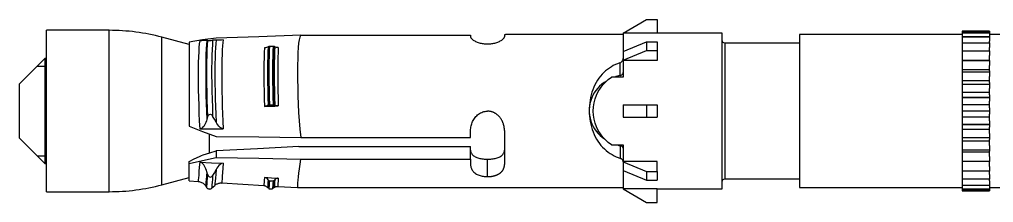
# Model space of a CAD drawing. Header units: millimetres. Extents: x 296 to 4896, y 152 to 3333.
# Drawn here: x 2853.9 to 2925.7, y 1821 to 1834.5 of the extents above; entities that cross this region are included whole.
import ezdxf

# ---------------------------------------------------------------- set-up
doc = ezdxf.new("R2010")
doc.units = ezdxf.units.MM
doc.linetypes.add('DASHED', pattern=[0.25, 0.15625, -0.09375])
doc.layers.add('1', color=1, linetype='DASHED')

# ---------------------------------------------------------------- blocks, each defined once
blk = doc.blocks.new('HSL-3-G M8-40')
at = {"layer": '1', "color": 3, "linetype": 'Continuous'}
for p, q in [((-69, 5.75), (-67.268, 6.75)), ((-67.268, 6.75), (-66.5, 6.75)), ((-66.5, 6.75), (-66.5, 5.732)), ((-106.881, 5.95), (-111.5, 5.95)), ((-111.5, 0), (-111.5, 5.95)), ((-69, 5.75), (-69, 5.732)), ((-61.7, 5.75), (-66.5, 5.75)), ((-61.7, 0), (-61.7, 5.75)), ((-44, 5.895), (-42, 5.895)), ((-42, 5.894), (-44, 5.894)), ((-44, 5.894), (-44, 5.772)), ((-44, 5.772), (-42, 5.772)), ((-42, 5.763), (-44, 5.763)), ((-44, 5.763), (-44, 5.482)), ((-42, 5.894), (-42, 5.772)), ((-42, 5.763), (-42, 5.482)), ((-101, 4.903), (-102.999, 5.439)), ((-101, 5.084), (-101, -1.127)), ((-80.25, 5.581), (-80.25, 5.476)), ((-77.75, 5.606), (-77.75, 5.476)), ((-69, 5.732), (-69, 4.372)), ((-66.5, 5.732), (-69, 5.732)), ((-69, 5.645), (-69, 4.41)), ((-69, 4.384), (-67.268, 5.091)), ((-67.268, 5.091), (-66.5, 5.091)), ((-67.268, 5.091), (-67.268, 4.455)), ((-66.5, 5.091), (-66.5, 4.455)), ((-44, 5.65), (-56, 5.65)), ((-56, 5.65), (-56, -5.65)), ((-44, 5.482), (-42, 5.482)), ((-44, 5.467), (-44, 5.15)), ((-42, 5.467), (-44, 5.467)), ((-44, 5.15), (-44, 5.034)), ((-44, 5.034), (-42, 5.034)), ((-2, 5.65), (-42, 5.65)), ((-42, 5.467), (-42, 5.15)), ((-42, 5.034), (-42, 5.15)), ((-95.167, 4.741), (-95.157, 4.75)), ((-69, 3.748), (-67.268, 4.455)), ((-69, 4.384), (-69, 3.748)), ((-67.268, 4.455), (-66.5, 4.455)), ((-66.5, 4.455), (-66.5, 3.735)), ((-56, 5), (-61.5, 5)), ((-44, 5.013), (-44, 4.684)), ((-42, 5.013), (-44, 5.013)), ((-44, 4.684), (-44, 4.442)), ((-44, 4.442), (-42, 4.442)), ((-44, 4.416), (-44, 4.082)), ((-42, 4.416), (-44, 4.416)), ((-42, 5.013), (-42, 4.684)), ((-42, 4.442), (-42, 4.684)), ((-42, 4.416), (-42, 4.082)), ((-111.62, 3.88), (-113.5, 2)), ((-111.5, 3.88), (-111.62, 3.88)), ((-111.62, 3.88), (-111.62, -3.88)), ((-69, 3.748), (-69, 3.735)), ((-69, 3.735), (-69, 2.5)), ((-66.5, 3.735), (-69, 3.735)), ((-44, 4.082), (-44, 3.729)), ((-42, 3.736), (-44, 3.736)), ((-44, 3.729), (-44, 3.722)), ((-44, 3.722), (-42, 3.722)), ((-42, 3.691), (-44, 3.691)), ((-44, 3.691), (-44, 3.364)), ((-42, 3.729), (-42, 4.082)), ((-42, 3.729), (-42, 3.722)), ((-42, 3.691), (-42, 3.364)), ((-112.19, 3.309), (-111.498, 3.309)), ((-44, 3.364), (-44, 2.958)), ((-42, 3.024), (-44, 3.024)), ((-44, 2.958), (-44, 2.895)), ((-44, 2.895), (-42, 2.895)), ((-42, 2.958), (-42, 3.364)), ((-42, 2.958), (-42, 2.895)), ((-69, 2.5), (-69.858, 2.5)), ((-42, 2.86), (-44, 2.86)), ((-44, 2.86), (-44, 2.548)), ((-44, 2.548), (-44, 2.102)), ((-42, 2.224), (-44, 2.224)), ((-42, 2.86), (-42, 2.548)), ((-42, 2.102), (-42, 2.548)), ((-113.5, 0), (-113.5, 2)), ((-44, 2.102), (-44, 1.984)), ((-44, 1.984), (-42, 1.984)), ((-42, 1.947), (-44, 1.947)), ((-44, 1.947), (-44, 1.659)), ((-44, 1.659), (-44, 1.186)), ((-42, 2.102), (-42, 1.984)), ((-42, 1.947), (-42, 1.659)), ((-42, 1.186), (-42, 1.659)), ((-42, 1.361), (-44, 1.361)), ((-44, 1.186), (-44, 1.017)), ((-44, 1.017), (-42, 1.017)), ((-42, 0.977), (-44, 0.977)), ((-44, 0.977), (-44, 0.723)), ((-44, 0.723), (-44, 0.235)), ((-42, 1.186), (-42, 1.017)), ((-42, 0.977), (-42, 0.723)), ((-42, 0.235), (-42, 0.723)), ((-113.5, -2), (-113.5, 0)), ((-111.5, -5.95), (-111.5, 0)), ((-95.167, 0.431), (-95.157, 0.44)), ((-69, 0.45), (-67.268, 0.45)), ((-69, 0.45), (-69, 0)), ((-69, 0), (-69, -0.45)), ((-67.268, 0.45), (-67.268, -0.45)), ((-67.268, 0.45), (-66.5, 0.45)), ((-66.5, 0.45), (-66.5, -0.45)), ((-61.7, -5.75), (-61.7, 0)), ((-42, 0.458), (-44, 0.458)), ((-44, 0.235), (-44, 0.02)), ((-44, 0.02), (-42, 0.02)), ((-42, 0.235), (-42, 0.02)), ((-69, -0.45), (-67.268, -0.45)), ((-67.268, -0.45), (-66.5, -0.45)), ((-42, -0.02), (-44, -0.02)), ((-44, -0.02), (-44, -0.235)), ((-44, -0.235), (-44, -0.723)), ((-42, -0.458), (-44, -0.458)), ((-42, -0.02), (-42, -0.235)), ((-42, -0.723), (-42, -0.235)), ((-44, -0.723), (-44, -0.977)), ((-44, -0.977), (-42, -0.977)), ((-42, -1.017), (-44, -1.017)), ((-44, -1.017), (-44, -1.186)), ((-44, -1.186), (-44, -1.659)), ((-42, -1.361), (-44, -1.361)), ((-42, -0.723), (-42, -0.977)), ((-42, -1.017), (-42, -1.186)), ((-42, -1.659), (-42, -1.186)), ((-113.5, -2), (-111.62, -3.88)), ((-99.5, -3.105), (-99.5, -1.691)), ((-80.25, -1.945), (-80.25, -1.447)), ((-77.75, -1.446), (-77.75, -3.942)), ((-44, -1.659), (-44, -1.947)), ((-44, -1.947), (-42, -1.947)), ((-44, -1.984), (-44, -2.102)), ((-42, -1.984), (-44, -1.984)), ((-44, -2.102), (-44, -2.548)), ((-42, -1.659), (-42, -1.947)), ((-42, -1.984), (-42, -2.102)), ((-42, -2.548), (-42, -2.102)), ((-69.858, -2.5), (-69, -2.5)), ((-69, -2.5), (-69, -3.735)), ((-42, -2.224), (-44, -2.224)), ((-44, -2.548), (-44, -2.86)), ((-44, -2.86), (-42, -2.86)), ((-42, -2.548), (-42, -2.86)), ((-112.19, -3.309), (-111.498, -3.309)), ((-99, -2.948), (-99, -3.421)), ((-80.25, -3.552), (-80.25, -3.942)), ((-42, -2.895), (-44, -2.895)), ((-44, -2.895), (-44, -2.958)), ((-44, -2.958), (-44, -3.364)), ((-42, -3.024), (-44, -3.024)), ((-44, -3.364), (-44, -3.691)), ((-42, -2.895), (-42, -2.958)), ((-42, -3.364), (-42, -2.958)), ((-42, -3.364), (-42, -3.691)), ((-111.62, -3.88), (-111.5, -3.88)), ((-101, -3.873), (-101, -3.72)), ((-101, -5.161), (-101, -3.873)), ((-69, -3.748), (-69, -3.735)), ((-66.5, -3.735), (-69, -3.735)), ((-69, -3.748), (-69, -4.384)), ((-69, -3.748), (-67.268, -4.455)), ((-66.5, -4.455), (-66.5, -3.735)), ((-44, -3.691), (-42, -3.691)), ((-44, -3.722), (-44, -3.729)), ((-42, -3.722), (-44, -3.722)), ((-44, -3.729), (-44, -4.082)), ((-42, -3.736), (-44, -3.736)), ((-44, -4.082), (-44, -4.416)), ((-42, -3.722), (-42, -3.729)), ((-42, -4.082), (-42, -3.729)), ((-42, -4.082), (-42, -4.416)), ((-102.999, -5.439), (-101, -4.903)), ((-69, -4.372), (-69, -5.732)), ((-69, -4.384), (-67.268, -5.091)), ((-69, -4.412), (-69, -5.65)), ((-67.268, -4.455), (-67.268, -5.091)), ((-67.268, -4.455), (-66.5, -4.455)), ((-66.5, -4.455), (-66.5, -5.091)), ((-61.5, -5), (-56, -5)), ((-44, -4.416), (-42, -4.416)), ((-42, -4.442), (-44, -4.442)), ((-44, -4.442), (-44, -4.684)), ((-44, -4.684), (-44, -5.013)), ((-44, -5.013), (-42, -5.013)), ((-42, -4.684), (-42, -4.442)), ((-42, -4.684), (-42, -5.013)), ((-101, -5.161), (-100.328, -5.202)), ((-99.774, -5.535), (-99.713, -5.634)), ((-99.334, -5.69), (-99.099, -5.482)), ((-98.593, -5.308), (-95.489, -5.498)), ((-95.167, -5.082), (-95.157, -5.1)), ((-95.117, -5.728), (-94.849, -5.728)), ((-94.783, -5.703), (-94.72, -5.647)), ((-94.467, -5.56), (-92.997, -5.65)), ((-93, -5.65), (-69, -5.65)), ((-66.5, -5.732), (-69, -5.732)), ((-69, -5.75), (-69, -5.732)), ((-67.268, -5.091), (-66.5, -5.091)), ((-66.5, -6.75), (-66.5, -5.732)), ((-56, -5.65), (-44, -5.65)), ((-44, -5.034), (-44, -5.15)), ((-42, -5.034), (-44, -5.034)), ((-44, -5.15), (-44, -5.467)), ((-44, -5.467), (-42, -5.467)), ((-44, -5.482), (-44, -5.763)), ((-42, -5.482), (-44, -5.482)), ((-42, -5.15), (-42, -5.034)), ((-42, -5.15), (-42, -5.467)), ((-42, -5.482), (-42, -5.763)), ((-42, -5.65), (-2, -5.65)), ((-111.5, -5.95), (-106.881, -5.95)), ((-69, -5.75), (-67.268, -6.75)), ((-66.5, -5.75), (-61.7, -5.75)), ((-44, -5.763), (-42, -5.763)), ((-44, -5.772), (-44, -5.894)), ((-42, -5.772), (-44, -5.772)), ((-44, -5.894), (-42, -5.894)), ((-42, -5.895), (-44, -5.895)), ((-42, -5.772), (-42, -5.894)), ((-67.268, -6.75), (-66.5, -6.75))]:
    blk.add_line(p, q, dxfattribs=at)
at = {"layer": '1', "color": 1, "linetype": 'Continuous'}
for p, q in [((-106.881, 0), (-106.881, 5.95)), ((-102.999, 0), (-102.999, 5.439)), ((-61.5, 5), (-61.5, -5)), ((-106.881, -5.95), (-106.881, 0)), ((-102.999, -5.439), (-102.999, 0))]:
    blk.add_line(p, q, dxfattribs=at)
at = {"layer": '1', "color": 3, "linetype": 'Continuous'}
for points in [[(-44, 5.895, 0), (-44, 5.895, 0), (-44, 5.894, 0)], [(-44, 5.772, 0), (-44, 5.768, 0), (-44, 5.763, 0)], [(-42, 5.895, 0), (-42, 5.895, 0), (-42, 5.894, 0)], [(-42, 5.772, 0), (-42, 5.768, 0), (-42, 5.763, 0)], [(-99, 5.375, 0), (-100.004, 5.245, 0), (-101, 5.084, 0)], [(-99.69, 5.199, 0), (-99.722, 5.198, 0), (-99.76, 5.197, 0), (-99.805, 5.195, 0), (-99.858, 5.193, 0), (-99.92, 5.191, 0), (-99.997, 5.188, 0), (-100.094, 5.185, 0), (-100.214, 5.181, 0)], [(-99.637, 5.201, 0), (-99.664, 5.2, 0), (-99.69, 5.199, 0)], [(-99.637, 5.201, 0), (-99.62, 5.202, 0), (-99.598, 5.203, 0), (-99.569, 5.204, 0), (-99.53, 5.205, 0), (-99.482, 5.207, 0), (-99.426, 5.208, 0), (-99.372, 5.21, 0), (-99.327, 5.212, 0), (-99.29, 5.213, 0), (-99.26, 5.214, 0)], [(-99.007, 5.222, 0), (-99.13, 5.218, 0), (-99.26, 5.214, 0)], [(-98.477, 5.239, 0), (-98.606, 5.235, 0), (-98.714, 5.231, 0), (-98.803, 5.228, 0), (-98.88, 5.226, 0), (-98.947, 5.224, 0), (-99.007, 5.222, 0)], [(-92.753, 5.581, 0), (-95.861, 5.482, 0), (-99, 5.375, 0)], [(-92.753, 5.581, 0), (-92.83, 5.451, 0), (-92.883, 5.256, 0), (-92.923, 4.995, 0), (-92.953, 4.674, 0), (-92.974, 4.297, 0), (-92.989, 3.866, 0), (-92.997, 3.386, 0), (-93, 2.864, 0), (-92.997, 2.308, 0), (-92.989, 1.728, 0), (-92.974, 1.124, 0), (-92.953, 0.506, 0), (-92.924, -0.114, 0), (-92.884, -0.735, 0), (-92.83, -1.349, 0), (-92.753, -1.945, 0)], [(-92.753, 5.581, 0), (-86.501, 5.581, 0), (-80.25, 5.581, 0)], [(-80.25, 5.476, 0), (-80.248, 5.453, 0), (-80.24, 5.429, 0), (-80.228, 5.403, 0), (-80.211, 5.377, 0), (-80.189, 5.349, 0), (-80.162, 5.321, 0), (-80.128, 5.289, 0), (-80.089, 5.258, 0), (-80.045, 5.227, 0), (-79.996, 5.196, 0), (-79.943, 5.165, 0), (-79.884, 5.135, 0), (-79.821, 5.107, 0), (-79.755, 5.08, 0), (-79.686, 5.055, 0), (-79.614, 5.032, 0), (-79.539, 5.011, 0), (-79.46, 4.992, 0), (-79.386, 4.978, 0), (-79.31, 4.966, 0), (-79.234, 4.956, 0), (-79.157, 4.949, 0), (-79.079, 4.945, 0), (-79, 4.944, 0)], [(-79, 4.944, 0), (-78.921, 4.945, 0), (-78.843, 4.95, 0), (-78.766, 4.956, 0), (-78.69, 4.966, 0), (-78.615, 4.978, 0), (-78.54, 4.993, 0), (-78.462, 5.011, 0), (-78.386, 5.032, 0), (-78.314, 5.055, 0), (-78.245, 5.08, 0), (-78.179, 5.107, 0), (-78.116, 5.135, 0), (-78.058, 5.165, 0), (-78.004, 5.196, 0), (-77.955, 5.227, 0), (-77.911, 5.258, 0), (-77.872, 5.29, 0), (-77.838, 5.321, 0), (-77.811, 5.349, 0), (-77.789, 5.377, 0), (-77.772, 5.403, 0), (-77.76, 5.429, 0), (-77.752, 5.453, 0), (-77.75, 5.476, 0)], [(-77.35, 5.645, 0), (-77.388, 5.645, 0), (-77.425, 5.644, 0), (-77.461, 5.644, 0), (-77.496, 5.643, 0), (-77.53, 5.642, 0), (-77.561, 5.641, 0), (-77.591, 5.64, 0), (-77.618, 5.638, 0), (-77.643, 5.636, 0), (-77.665, 5.634, 0), (-77.685, 5.632, 0), (-77.702, 5.629, 0), (-77.717, 5.626, 0), (-77.729, 5.622, 0), (-77.738, 5.619, 0), (-77.745, 5.615, 0), (-77.748, 5.61, 0), (-77.75, 5.606, 0)], [(-69, 5.645, 0), (-73.175, 5.645, 0), (-77.35, 5.645, 0)], [(-44, 5.482, 0), (-44, 5.475, 0), (-44, 5.467, 0)], [(-44, 5.034, 0), (-44, 5.024, 0), (-44, 5.013, 0)], [(-42, 5.482, 0), (-42, 5.475, 0), (-42, 5.467, 0)], [(-42, 5.034, 0), (-42, 5.024, 0), (-42, 5.013, 0)], [(-95.167, 4.741, 0), (-95.216, 4.706, 0), (-95.281, 4.677, 0), (-95.358, 4.658, 0), (-95.442, 4.649, 0)], [(-95.16, 4.701, 0), (-95.178, 4.328, 0), (-95.191, 3.909, 0), (-95.199, 3.446, 0), (-95.203, 2.946, 0), (-95.201, 2.413, 0), (-95.194, 1.854, 0), (-95.182, 1.274, 0), (-95.165, 0.679, 0)], [(-95.157, 4.75, 0), (-95.152, 4.755, 0), (-95.145, 4.759, 0), (-95.138, 4.763, 0), (-95.13, 4.766, 0), (-95.122, 4.769, 0), (-95.113, 4.772, 0), (-95.103, 4.774, 0), (-95.093, 4.776, 0), (-95.083, 4.776, 0), (-95.072, 4.777, 0)], [(-95.072, 4.777, 0), (-95.005, 4.776, 0), (-94.938, 4.776, 0), (-94.871, 4.776, 0), (-94.804, 4.776, 0)], [(-94.804, 4.776, 0), (-94.791, 4.775, 0), (-94.779, 4.774, 0), (-94.768, 4.772, 0), (-94.757, 4.769, 0), (-94.747, 4.765, 0), (-94.737, 4.761, 0)], [(-94.674, 4.73, 0), (-94.706, 4.746, 0), (-94.737, 4.761, 0)], [(-94.42, 4.68, 0), (-94.49, 4.681, 0), (-94.557, 4.691, 0), (-94.619, 4.707, 0), (-94.674, 4.73, 0)], [(-44, 4.442, 0), (-44, 4.429, 0), (-44, 4.416, 0)], [(-42, 4.442, 0), (-42, 4.429, 0), (-42, 4.416, 0)], [(-69.256, 3.548, 0), (-69.217, 3.564, 0), (-69.18, 3.582, 0), (-69.147, 3.605, 0), (-69.116, 3.629, 0), (-69.089, 3.656, 0), (-69.066, 3.685, 0), (-69.046, 3.715, 0), (-69.029, 3.746, 0), (-69.016, 3.777, 0), (-69.007, 3.809, 0), (-69.002, 3.842, 0), (-69, 3.874, 0)], [(-44, 3.722, 0), (-44, 3.706, 0), (-44, 3.691, 0)], [(-42, 3.722, 0), (-42, 3.706, 0), (-42, 3.691, 0)], [(-69.256, 3.548, 0), (-69.417, 3.487, 0), (-69.573, 3.42, 0), (-69.725, 3.345, 0), (-69.872, 3.262, 0), (-70.015, 3.17, 0), (-70.155, 3.07, 0), (-70.295, 2.956, 0), (-70.429, 2.835, 0), (-70.555, 2.705, 0), (-70.675, 2.567, 0), (-70.788, 2.42, 0), (-70.894, 2.264, 0), (-70.992, 2.1, 0), (-71.082, 1.93, 0), (-71.164, 1.754, 0), (-71.236, 1.571, 0), (-71.301, 1.382, 0), (-71.357, 1.186, 0), (-71.402, 0.996, 0), (-71.438, 0.803, 0), (-71.466, 0.607, 0), (-71.486, 0.41, 0), (-71.497, 0.21, 0), (-71.5, 0.009, 0), (-71.494, -0.192, 0), (-71.48, -0.391, 0), (-71.457, -0.588, 0), (-71.426, -0.783, 0), (-71.387, -0.975, 0), (-71.339, -1.165, 0), (-71.28, -1.36, 0), (-71.212, -1.548, 0), (-71.136, -1.729, 0), (-71.052, -1.904, 0), (-70.959, -2.073, 0), (-70.858, -2.235, 0), (-70.75, -2.389, 0), (-70.634, -2.535, 0), (-70.512, -2.671, 0), (-70.383, -2.799, 0), (-70.248, -2.919, 0), (-70.105, -3.03, 0), (-69.964, -3.128, 0), (-69.819, -3.218, 0), (-69.67, -3.299, 0), (-69.517, -3.373, 0), (-69.359, -3.438, 0), (-69.198, -3.496, 0)], [(-44, 2.895, 0), (-44, 2.877, 0), (-44, 2.86, 0)], [(-42, 2.895, 0), (-42, 2.877, 0), (-42, 2.86, 0)], [(-70.238, 2.207, 0), (-70.412, 2.094, 0), (-70.578, 1.968, 0), (-70.733, 1.831, 0), (-70.878, 1.681, 0), (-71.01, 1.52, 0), (-71.128, 1.347, 0), (-71.232, 1.163, 0), (-71.32, 0.969, 0), (-71.391, 0.766, 0), (-71.446, 0.557, 0), (-71.481, 0.342, 0), (-71.498, 0.123, 0), (-71.497, -0.096, 0), (-71.476, -0.314, 0), (-71.437, -0.528, 0), (-71.38, -0.738, 0), (-71.305, -0.939, 0), (-71.214, -1.133, 0), (-71.108, -1.316, 0), (-70.987, -1.488, 0), (-70.853, -1.648, 0), (-70.706, -1.797, 0), (-70.549, -1.933, 0), (-70.382, -2.057, 0)], [(-69.858, -2.5, 0), (-70.094, -2.327, 0), (-70.309, -2.134, 0), (-70.505, -1.92, 0), (-70.681, -1.686, 0), (-70.834, -1.436, 0), (-70.962, -1.171, 0), (-71.065, -0.891, 0), (-71.139, -0.6, 0), (-71.185, -0.305, 0), (-71.2, -0.004, 0), (-71.185, 0.299, 0), (-71.14, 0.596, 0), (-71.066, 0.886, 0), (-70.964, 1.167, 0), (-70.835, 1.434, 0), (-70.682, 1.685, 0), (-70.506, 1.919, 0), (-70.309, 2.133, 0), (-70.094, 2.327, 0), (-69.858, 2.5, 0)], [(-69.256, 2.606, 0), (-69.341, 2.583, 0), (-69.425, 2.559, 0), (-69.509, 2.533, 0), (-69.591, 2.506, 0)], [(-69.256, 2.606, 0), (-69.203, 2.622, 0), (-69.154, 2.644, 0), (-69.109, 2.671, 0), (-69.07, 2.702, 0), (-69.039, 2.736, 0), (-69.017, 2.773, 0), (-69.004, 2.809, 0), (-69, 2.845, 0)], [(-44, 1.984, 0), (-44, 1.966, 0), (-44, 1.947, 0)], [(-42, 1.984, 0), (-42, 1.966, 0), (-42, 1.947, 0)], [(-44, 1.017, 0), (-44, 0.997, 0), (-44, 0.977, 0)], [(-42, 1.017, 0), (-42, 0.997, 0), (-42, 0.977, 0)], [(-95.167, 0.431, 0), (-95.216, 0.396, 0), (-95.281, 0.367, 0), (-95.358, 0.348, 0), (-95.442, 0.339, 0)], [(-95.442, 0.339, 0), (-95.187, 0.347, 0), (-94.931, 0.354, 0), (-94.676, 0.362, 0), (-94.42, 0.37, 0)], [(-95.157, 0.44, 0), (-95.152, 0.445, 0), (-95.145, 0.449, 0), (-95.138, 0.453, 0), (-95.13, 0.456, 0), (-95.122, 0.459, 0), (-95.113, 0.462, 0), (-95.103, 0.464, 0), (-95.093, 0.466, 0), (-95.083, 0.466, 0), (-95.072, 0.467, 0)], [(-95.072, 0.467, 0), (-95.005, 0.466, 0), (-94.938, 0.466, 0), (-94.871, 0.466, 0), (-94.804, 0.466, 0)], [(-94.804, 0.466, 0), (-94.791, 0.465, 0), (-94.779, 0.464, 0), (-94.768, 0.462, 0), (-94.757, 0.459, 0), (-94.747, 0.455, 0), (-94.737, 0.451, 0)], [(-94.674, 0.42, 0), (-94.706, 0.436, 0), (-94.737, 0.451, 0)], [(-94.42, 0.37, 0), (-94.49, 0.371, 0), (-94.557, 0.381, 0), (-94.619, 0.397, 0), (-94.674, 0.42, 0)], [(-44, 0.02, 0), (-44, 0, 0), (-44, -0.02, 0)], [(-42, 0.02, 0), (-42, 0, 0), (-42, -0.02, 0)], [(-99.69, -0.628, 0), (-99.722, -0.734, 0), (-99.76, -0.838, 0), (-99.805, -0.941, 0), (-99.858, -1.041, 0), (-99.92, -1.136, 0), (-99.997, -1.223, 0), (-100.094, -1.293, 0), (-100.214, -1.323, 0)], [(-99.637, -0.441, 0), (-99.664, -0.534, 0), (-99.69, -0.628, 0)], [(-99.637, -0.441, 0), (-99.62, -0.394, 0), (-99.598, -0.349, 0), (-99.569, -0.307, 0), (-99.53, -0.27, 0), (-99.482, -0.246, 0), (-99.426, -0.242, 0), (-99.372, -0.259, 0), (-99.327, -0.289, 0), (-99.29, -0.328, 0), (-99.26, -0.371, 0)], [(-99.007, -0.812, 0), (-99.13, -0.59, 0), (-99.26, -0.371, 0)], [(-80.25, -1.447, 0), (-80.248, -1.361, 0), (-80.241, -1.275, 0), (-80.229, -1.19, 0), (-80.213, -1.105, 0), (-80.192, -1.021, 0), (-80.166, -0.937, 0), (-80.136, -0.855, 0), (-80.101, -0.775, 0), (-80.062, -0.696, 0), (-80.018, -0.62, 0), (-79.969, -0.546, 0), (-79.916, -0.476, 0), (-79.859, -0.409, 0), (-79.797, -0.345, 0), (-79.731, -0.286, 0), (-79.661, -0.232, 0), (-79.587, -0.183, 0), (-79.51, -0.139, 0), (-79.43, -0.101, 0), (-79.348, -0.07, 0), (-79.263, -0.045, 0), (-79.176, -0.027, 0), (-79.088, -0.017, 0), (-79, -0.013, 0)], [(-77.75, -1.446, 0), (-77.75, -1.41, 0), (-77.752, -1.373, 0), (-77.754, -1.336, 0), (-77.757, -1.3, 0), (-77.76, -1.264, 0), (-77.765, -1.227, 0), (-77.77, -1.191, 0), (-77.777, -1.155, 0), (-77.784, -1.119, 0), (-77.792, -1.084, 0), (-77.801, -1.048, 0), (-77.81, -1.013, 0), (-77.821, -0.977, 0), (-77.832, -0.942, 0), (-77.844, -0.906, 0), (-77.858, -0.868, 0), (-77.873, -0.832, 0), (-77.889, -0.795, 0), (-77.905, -0.76, 0), (-77.923, -0.725, 0), (-77.941, -0.69, 0), (-77.96, -0.657, 0), (-77.98, -0.623, 0), (-78, -0.591, 0), (-78.022, -0.559, 0), (-78.044, -0.527, 0), (-78.067, -0.497, 0), (-78.091, -0.466, 0), (-78.116, -0.437, 0), (-78.142, -0.408, 0), (-78.168, -0.38, 0), (-78.194, -0.353, 0), (-78.222, -0.328, 0), (-78.249, -0.303, 0), (-78.278, -0.279, 0), (-78.306, -0.256, 0), (-78.336, -0.234, 0), (-78.366, -0.213, 0), (-78.396, -0.193, 0), (-78.427, -0.174, 0), (-78.459, -0.155, 0), (-78.491, -0.138, 0), (-78.523, -0.122, 0), (-78.555, -0.107, 0), (-78.586, -0.094, 0), (-78.617, -0.082, 0), (-78.648, -0.071, 0), (-78.679, -0.061, 0), (-78.71, -0.052, 0), (-78.742, -0.044, 0), (-78.774, -0.036, 0), (-78.806, -0.03, 0), (-78.838, -0.025, 0), (-78.87, -0.02, 0), (-78.902, -0.017, 0), (-78.935, -0.014, 0), (-78.967, -0.013, 0), (-79, -0.013, 0)], [(-101, -1.127, 0), (-100.004, -1.504, 0), (-99, -1.873, 0)], [(-100.214, -1.323, 0), (-99.346, -1.315, 0), (-98.477, -1.307, 0)], [(-98.477, -1.307, 0), (-98.606, -1.276, 0), (-98.714, -1.205, 0), (-98.803, -1.116, 0), (-98.88, -1.019, 0), (-98.947, -0.917, 0), (-99.007, -0.812, 0)], [(-44, -0.977, 0), (-44, -0.997, 0), (-44, -1.017, 0)], [(-42, -0.977, 0), (-42, -0.997, 0), (-42, -1.017, 0)], [(-99, -1.873, 0), (-95.861, -1.91, 0), (-92.753, -1.945, 0)], [(-92.753, -1.945, 0), (-86.501, -1.945, 0), (-80.25, -1.945, 0)], [(-44, -1.947, 0), (-44, -1.966, 0), (-44, -1.984, 0)], [(-42, -1.947, 0), (-42, -1.966, 0), (-42, -1.984, 0)], [(-92.897, -2.609, 0), (-95.948, -2.781, 0), (-99, -2.948, 0)], [(-92.897, -2.609, 0), (-86.573, -2.609, 0), (-80.25, -2.609, 0)], [(-80.25, -3.552, 0), (-80.25, -3.08, 0), (-80.25, -2.609, 0)], [(-69.423, -2.506, 0), (-69.311, -2.538, 0), (-69.198, -2.568, 0)], [(-69, -2.752, 0), (-69.002, -2.729, 0), (-69.009, -2.706, 0), (-69.02, -2.683, 0), (-69.035, -2.662, 0), (-69.054, -2.641, 0), (-69.077, -2.622, 0), (-69.103, -2.605, 0), (-69.132, -2.59, 0), (-69.163, -2.578, 0), (-69.197, -2.568, 0)], [(-44, -2.86, 0), (-44, -2.877, 0), (-44, -2.895, 0)], [(-42, -2.86, 0), (-42, -2.877, 0), (-42, -2.895, 0)], [(-101, -3.72, 0), (-100.617, -3.537, 0), (-100.234, -3.352, 0)], [(-101, -3.873, 0), (-100.004, -3.658, 0), (-99, -3.421, 0)], [(-100.234, -3.352, 0), (-100.093, -3.291, 0), (-99.949, -3.242, 0)], [(-99.949, -3.242, 0), (-99.472, -3.097, 0), (-99, -2.948, 0)], [(-99, -3.421, 0), (-95.861, -3.489, 0), (-92.753, -3.552, 0)], [(-93, -5.65, 0), (-92.998, -5.627, 0), (-92.993, -5.56, 0), (-92.984, -5.449, 0), (-92.971, -5.294, 0), (-92.954, -5.097, 0), (-92.931, -4.862, 0), (-92.902, -4.587, 0), (-92.865, -4.274, 0), (-92.818, -3.928, 0), (-92.753, -3.552, 0)], [(-92.753, -3.552, 0), (-86.501, -3.552, 0), (-80.25, -3.552, 0)], [(-80.25, -2.896, 0), (-80.246, -2.954, 0), (-80.235, -3.011, 0), (-80.217, -3.066, 0), (-80.191, -3.118, 0), (-80.159, -3.168, 0), (-80.12, -3.215, 0), (-80.076, -3.259, 0), (-80.026, -3.299, 0), (-79.971, -3.337, 0), (-79.911, -3.371, 0), (-79.848, -3.401, 0), (-79.782, -3.429, 0), (-79.712, -3.454, 0), (-79.639, -3.476, 0), (-79.564, -3.495, 0), (-79.487, -3.511, 0), (-79.408, -3.525, 0), (-79.328, -3.536, 0), (-79.247, -3.545, 0), (-79.165, -3.55, 0), (-79.083, -3.553, 0), (-79, -3.555, 0)], [(-79, -3.555, 0), (-78.917, -3.554, 0), (-78.835, -3.551, 0), (-78.753, -3.545, 0), (-78.672, -3.536, 0), (-78.592, -3.525, 0), (-78.513, -3.511, 0), (-78.436, -3.495, 0), (-78.361, -3.476, 0), (-78.289, -3.454, 0), (-78.219, -3.429, 0), (-78.152, -3.402, 0), (-78.089, -3.371, 0), (-78.029, -3.337, 0), (-77.974, -3.299, 0), (-77.925, -3.259, 0), (-77.88, -3.215, 0), (-77.842, -3.168, 0), (-77.809, -3.119, 0), (-77.783, -3.066, 0), (-77.765, -3.011, 0), (-77.754, -2.954, 0), (-77.75, -2.896, 0)], [(-69, -3.747, 0), (-69.002, -3.722, 0), (-69.005, -3.697, 0), (-69.012, -3.672, 0), (-69.022, -3.647, 0), (-69.035, -3.624, 0), (-69.05, -3.601, 0), (-69.068, -3.579, 0), (-69.089, -3.558, 0), (-69.113, -3.539, 0), (-69.139, -3.523, 0), (-69.168, -3.509, 0), (-69.197, -3.496, 0)], [(-99.69, -4.482, 0), (-99.722, -4.376, 0), (-99.76, -4.271, 0), (-99.805, -4.167, 0), (-99.858, -4.066, 0), (-99.92, -3.97, 0), (-99.997, -3.881, 0), (-100.094, -3.808, 0), (-100.214, -3.774, 0)], [(-100.214, -3.774, 0), (-99.346, -3.811, 0), (-98.477, -3.848, 0)], [(-98.477, -3.848, 0), (-98.606, -3.874, 0), (-98.714, -3.942, 0), (-98.803, -4.027, 0), (-98.88, -4.12, 0), (-98.947, -4.219, 0), (-99.007, -4.322, 0)], [(-80.25, -3.942, 0), (-80.248, -4.007, 0), (-80.24, -4.071, 0), (-80.228, -4.132, 0), (-80.211, -4.192, 0), (-80.189, -4.25, 0), (-80.162, -4.306, 0), (-80.128, -4.365, 0), (-80.089, -4.42, 0), (-80.045, -4.472, 0), (-79.996, -4.52, 0), (-79.943, -4.566, 0), (-79.884, -4.608, 0), (-79.821, -4.647, 0), (-79.755, -4.682, 0), (-79.686, -4.714, 0), (-79.614, -4.742, 0), (-79.539, -4.766, 0), (-79.46, -4.787, 0), (-79.386, -4.804, 0), (-79.31, -4.817, 0), (-79.234, -4.827, 0), (-79.157, -4.835, 0), (-79.079, -4.839, 0), (-79, -4.841, 0)], [(-79, -4.841, 0), (-78.969, -4.84, 0), (-78.939, -4.84, 0), (-78.908, -4.839, 0), (-78.878, -4.837, 0), (-78.848, -4.835, 0), (-78.818, -4.833, 0), (-78.788, -4.83, 0), (-78.758, -4.826, 0), (-78.729, -4.823, 0), (-78.699, -4.819, 0), (-78.67, -4.814, 0), (-78.641, -4.809, 0), (-78.612, -4.803, 0), (-78.583, -4.797, 0), (-78.554, -4.791, 0), (-78.524, -4.783, 0), (-78.494, -4.775, 0), (-78.464, -4.767, 0), (-78.434, -4.758, 0), (-78.405, -4.748, 0), (-78.376, -4.738, 0), (-78.348, -4.728, 0), (-78.321, -4.717, 0), (-78.293, -4.705, 0), (-78.267, -4.693, 0), (-78.24, -4.68, 0), (-78.215, -4.667, 0), (-78.189, -4.653, 0), (-78.164, -4.639, 0), (-78.14, -4.624, 0), (-78.116, -4.608, 0), (-78.093, -4.592, 0), (-78.07, -4.575, 0), (-78.049, -4.559, 0), (-78.028, -4.541, 0), (-78.007, -4.523, 0), (-77.988, -4.505, 0), (-77.969, -4.486, 0), (-77.951, -4.467, 0), (-77.933, -4.447, 0), (-77.916, -4.427, 0), (-77.901, -4.406, 0), (-77.885, -4.385, 0), (-77.871, -4.363, 0), (-77.857, -4.341, 0), (-77.844, -4.318, 0), (-77.832, -4.296, 0), (-77.822, -4.274, 0), (-77.812, -4.252, 0), (-77.803, -4.23, 0), (-77.794, -4.207, 0), (-77.787, -4.184, 0), (-77.78, -4.161, 0), (-77.773, -4.138, 0), (-77.768, -4.115, 0), (-77.763, -4.091, 0), (-77.759, -4.067, 0), (-77.756, -4.042, 0), (-77.753, -4.018, 0), (-77.751, -3.993, 0), (-77.75, -3.968, 0), (-77.75, -3.942, 0)], [(-44, -3.691, 0), (-44, -3.706, 0), (-44, -3.722, 0)], [(-42, -3.691, 0), (-42, -3.706, 0), (-42, -3.722, 0)], [(-99.637, -4.669, 0), (-99.664, -4.575, 0), (-99.69, -4.482, 0)], [(-99.637, -4.669, 0), (-99.62, -4.716, 0), (-99.598, -4.762, 0), (-99.569, -4.804, 0), (-99.53, -4.842, 0), (-99.482, -4.867, 0), (-99.426, -4.873, 0), (-99.372, -4.858, 0), (-99.327, -4.829, 0), (-99.29, -4.792, 0), (-99.26, -4.751, 0)], [(-99.007, -4.322, 0), (-99.13, -4.538, 0), (-99.26, -4.751, 0)], [(-95.442, -4.9, 0), (-95.187, -4.915, 0), (-94.931, -4.93, 0), (-94.676, -4.945, 0), (-94.42, -4.96, 0)], [(-95.167, -5.082, 0), (-95.216, -5.012, 0), (-95.281, -4.955, 0), (-95.358, -4.917, 0), (-95.442, -4.9, 0)], [(-94.42, -4.96, 0), (-94.49, -4.964, 0), (-94.557, -4.983, 0), (-94.619, -5.015, 0), (-94.674, -5.059, 0)], [(-44, -4.416, 0), (-44, -4.429, 0), (-44, -4.442, 0)], [(-44, -5.013, 0), (-44, -5.024, 0), (-44, -5.034, 0)], [(-42, -4.416, 0), (-42, -4.429, 0), (-42, -4.442, 0)], [(-42, -5.013, 0), (-42, -5.024, 0), (-42, -5.034, 0)], [(-100.328, -5.204, 0), (-100.263, -5.21, 0), (-100.198, -5.222, 0), (-100.136, -5.241, 0), (-100.075, -5.266, 0), (-100.017, -5.296, 0), (-99.962, -5.332, 0), (-99.911, -5.373, 0), (-99.863, -5.418, 0), (-99.821, -5.468, 0), (-99.784, -5.522, 0)], [(-99.718, -5.623, 0), (-99.698, -5.655, 0), (-99.673, -5.683, 0), (-99.644, -5.708, 0), (-99.611, -5.727, 0), (-99.575, -5.741, 0), (-99.538, -5.75, 0), (-99.5, -5.753, 0), (-99.462, -5.75, 0), (-99.425, -5.741, 0), (-99.39, -5.728, 0), (-99.357, -5.708, 0), (-99.329, -5.683, 0)], [(-99.085, -5.473, 0), (-99.045, -5.438, 0), (-99.001, -5.408, 0), (-98.954, -5.383, 0), (-98.905, -5.361, 0), (-98.855, -5.343, 0), (-98.804, -5.327, 0), (-98.752, -5.315, 0), (-98.699, -5.308, 0), (-98.646, -5.306, 0), (-98.593, -5.312, 0)], [(-95.49, -5.502, 0), (-95.45, -5.504, 0), (-95.411, -5.511, 0), (-95.374, -5.525, 0), (-95.338, -5.543, 0), (-95.304, -5.564, 0), (-95.273, -5.59, 0), (-95.246, -5.618, 0), (-95.223, -5.651, 0)], [(-95.173, -5.305, 0), (-95.186, -5.468, 0), (-95.196, -5.585, 0), (-95.201, -5.656, 0), (-95.203, -5.68, 0)], [(-95.157, -5.1, 0), (-95.152, -5.109, 0), (-95.145, -5.117, 0), (-95.138, -5.124, 0), (-95.13, -5.131, 0), (-95.122, -5.137, 0), (-95.113, -5.142, 0), (-95.103, -5.146, 0), (-95.093, -5.149, 0), (-95.083, -5.151, 0), (-95.072, -5.152, 0)], [(-95.072, -5.152, 0), (-95.005, -5.151, 0), (-94.938, -5.15, 0), (-94.871, -5.15, 0), (-94.804, -5.149, 0)], [(-94.804, -5.149, 0), (-94.791, -5.148, 0), (-94.779, -5.146, 0), (-94.768, -5.142, 0), (-94.757, -5.136, 0), (-94.747, -5.129, 0), (-94.737, -5.121, 0)], [(-94.674, -5.059, 0), (-94.706, -5.09, 0), (-94.737, -5.121, 0)], [(-94.709, -5.64, 0), (-94.674, -5.614, 0), (-94.636, -5.592, 0), (-94.596, -5.576, 0), (-94.553, -5.565, 0), (-94.51, -5.561, 0), (-94.467, -5.565, 0)], [(-44, -5.467, 0), (-44, -5.475, 0), (-44, -5.482, 0)], [(-42, -5.467, 0), (-42, -5.475, 0), (-42, -5.482, 0)], [(-44, -5.763, 0), (-44, -5.768, 0), (-44, -5.772, 0)], [(-44, -5.894, 0), (-44, -5.895, 0), (-44, -5.895, 0)], [(-42, -5.763, 0), (-42, -5.768, 0), (-42, -5.772, 0)], [(-42, -5.894, 0), (-42, -5.895, 0), (-42, -5.895, 0)]]:
    blk.add_polyline3d(points, dxfattribs=at)
at = {"layer": '1', "color": 1, "linetype": 'Continuous'}
for points in [[(-100.214, 5.181, 0), (-100.243, 4.963, 0), (-100.269, 4.692, 0), (-100.29, 4.368, 0), (-100.306, 3.997, 0), (-100.318, 3.582, 0), (-100.325, 3.127, 0), (-100.328, 2.637, 0), (-100.325, 2.116, 0), (-100.318, 1.571, 0), (-100.306, 1.007, 0), (-100.29, 0.429, 0), (-100.269, -0.156, 0), (-100.243, -0.742, 0), (-100.214, -1.323, 0)], [(-99.69, 5.199, 0), (-99.715, 4.914, 0), (-99.736, 4.578, 0), (-99.752, 4.195, 0), (-99.764, 3.77, 0), (-99.771, 3.305, 0), (-99.774, 2.806, 0), (-99.771, 2.277, 0), (-99.764, 1.723, 0), (-99.752, 1.15, 0), (-99.736, 0.564, 0), (-99.715, -0.031, 0), (-99.69, -0.628, 0)], [(-99.637, 5.201, 0), (-99.662, 4.884, 0), (-99.682, 4.513, 0), (-99.697, 4.093, 0), (-99.707, 3.627, 0), (-99.713, 3.122, 0), (-99.713, 2.581, 0), (-99.707, 2.011, 0), (-99.697, 1.418, 0), (-99.682, 0.807, 0), (-99.662, 0.185, 0), (-99.637, -0.441, 0)], [(-99.26, 5.214, 0), (-99.284, 4.896, 0), (-99.304, 4.526, 0), (-99.319, 4.109, 0), (-99.329, 3.648, 0), (-99.334, 3.148, 0), (-99.334, 2.613, 0), (-99.329, 2.051, 0), (-99.319, 1.465, 0), (-99.304, 0.862, 0), (-99.284, 0.248, 0), (-99.26, -0.371, 0)], [(-99.007, 5.222, 0), (-99.033, 4.966, 0), (-99.055, 4.662, 0), (-99.072, 4.312, 0), (-99.085, 3.92, 0), (-99.094, 3.489, 0), (-99.099, 3.024, 0), (-99.099, 2.528, 0), (-99.094, 2.006, 0), (-99.085, 1.464, 0), (-99.072, 0.905, 0), (-99.055, 0.336, 0), (-99.033, -0.238, 0), (-99.007, -0.812, 0)], [(-98.477, 5.239, 0), (-98.505, 5.041, 0), (-98.529, 4.795, 0), (-98.55, 4.502, 0), (-98.567, 4.165, 0), (-98.579, 3.788, 0), (-98.588, 3.373, 0), (-98.592, 2.926, 0), (-98.592, 2.449, 0), (-98.588, 1.948, 0), (-98.579, 1.426, 0), (-98.567, 0.89, 0), (-98.55, 0.343, 0), (-98.529, -0.209, 0), (-98.505, -0.761, 0), (-98.477, -1.307, 0)], [(-95.442, 4.649, 0), (-95.461, 4.308, 0), (-95.475, 3.922, 0), (-95.484, 3.495, 0), (-95.489, 3.031, 0), (-95.489, 2.535, 0), (-95.484, 2.013, 0), (-95.475, 1.469, 0), (-95.461, 0.909, 0), (-95.442, 0.339, 0)], [(-95.167, 4.741, 0), (-95.184, 4.396, 0), (-95.198, 4.007, 0), (-95.207, 3.579, 0), (-95.212, 3.115, 0), (-95.212, 2.62, 0), (-95.207, 2.099, 0), (-95.198, 1.557, 0), (-95.184, 1, 0), (-95.167, 0.431, 0)], [(-95.157, 4.75, 0), (-95.159, 4.726, 0), (-95.16, 4.701, 0)], [(-95.072, 4.777, 0), (-95.09, 4.43, 0), (-95.103, 4.04, 0), (-95.112, 3.611, 0), (-95.117, 3.147, 0), (-95.117, 2.653, 0), (-95.112, 2.132, 0), (-95.103, 1.591, 0), (-95.09, 1.034, 0), (-95.072, 0.467, 0)], [(-94.804, 4.776, 0), (-94.821, 4.429, 0), (-94.835, 4.04, 0), (-94.844, 3.611, 0), (-94.849, 3.147, 0), (-94.849, 2.653, 0), (-94.844, 2.132, 0), (-94.835, 1.591, 0), (-94.821, 1.033, 0), (-94.804, 0.466, 0)], [(-94.737, 4.761, 0), (-94.755, 4.416, 0), (-94.769, 4.027, 0), (-94.778, 3.598, 0), (-94.782, 3.135, 0), (-94.782, 2.64, 0), (-94.778, 2.119, 0), (-94.769, 1.577, 0), (-94.755, 1.019, 0), (-94.737, 0.451, 0)], [(-94.674, 4.73, 0), (-94.692, 4.386, 0), (-94.706, 3.998, 0), (-94.715, 3.571, 0), (-94.72, 3.107, 0), (-94.72, 2.612, 0), (-94.715, 2.09, 0), (-94.706, 1.547, 0), (-94.692, 0.989, 0), (-94.674, 0.42, 0)], [(-94.42, 4.68, 0), (-94.438, 4.339, 0), (-94.452, 3.953, 0), (-94.462, 3.527, 0), (-94.466, 3.063, 0), (-94.466, 2.567, 0), (-94.462, 2.044, 0), (-94.452, 1.5, 0), (-94.438, 0.94, 0), (-94.42, 0.37, 0)], [(-69.256, 3.548, 0), (-69.256, 3.077, 0), (-69.256, 2.606, 0)], [(-95.165, 0.679, 0), (-95.161, 0.56, 0), (-95.157, 0.44, 0)], [(-69.198, -3.496, 0), (-69.198, -3.032, 0), (-69.198, -2.568, 0)], [(-79, -4.841, 0), (-79, -4.198, 0), (-79, -3.555, 0)], [(-100.214, -3.774, 0), (-100.244, -4.141, 0), (-100.269, -4.458, 0), (-100.29, -4.722, 0), (-100.307, -4.93, 0), (-100.319, -5.081, 0), (-100.326, -5.171, 0), (-100.328, -5.202, 0)], [(-98.477, -3.848, 0), (-98.507, -4.222, 0), (-98.533, -4.546, 0), (-98.554, -4.816, 0), (-98.571, -5.03, 0), (-98.584, -5.184, 0), (-98.591, -5.277, 0), (-98.593, -5.308, 0)], [(-99.69, -4.482, 0), (-99.716, -4.796, 0), (-99.736, -5.058, 0), (-99.753, -5.265, 0), (-99.765, -5.414, 0), (-99.772, -5.504, 0), (-99.774, -5.535, 0)], [(-99.637, -4.669, 0), (-99.66, -4.958, 0), (-99.679, -5.198, 0), (-99.694, -5.387, 0), (-99.705, -5.523, 0), (-99.711, -5.606, 0), (-99.713, -5.634, 0)], [(-99.26, -4.751, 0), (-99.283, -5.033, 0), (-99.301, -5.267, 0), (-99.316, -5.451, 0), (-99.326, -5.584, 0), (-99.333, -5.664, 0), (-99.334, -5.69, 0)], [(-99.007, -4.322, 0), (-99.035, -4.668, 0), (-99.058, -4.957, 0), (-99.077, -5.185, 0), (-99.09, -5.35, 0), (-99.097, -5.449, 0), (-99.099, -5.482, 0)], [(-95.442, -4.9, 0), (-95.459, -5.113, 0), (-95.473, -5.28, 0), (-95.482, -5.401, 0), (-95.488, -5.473, 0), (-95.489, -5.498, 0)], [(-94.42, -4.96, 0), (-94.437, -5.174, 0), (-94.45, -5.342, 0), (-94.46, -5.463, 0), (-94.465, -5.536, 0), (-94.467, -5.56, 0)], [(-95.167, -5.082, 0), (-95.183, -5.289, 0), (-95.196, -5.452, 0), (-95.205, -5.569, 0), (-95.211, -5.64, 0), (-95.212, -5.664, 0)], [(-95.157, -5.1, 0), (-95.166, -5.207, 0), (-95.173, -5.305, 0)], [(-95.072, -5.152, 0), (-95.088, -5.357, 0), (-95.101, -5.518, 0), (-95.11, -5.634, 0), (-95.116, -5.704, 0), (-95.117, -5.728, 0)], [(-94.804, -5.149, 0), (-94.82, -5.355, 0), (-94.833, -5.517, 0), (-94.842, -5.634, 0), (-94.847, -5.704, 0), (-94.849, -5.728, 0)], [(-94.737, -5.121, 0), (-94.754, -5.329, 0), (-94.767, -5.492, 0), (-94.776, -5.609, 0), (-94.781, -5.68, 0), (-94.783, -5.703, 0)], [(-94.674, -5.059, 0), (-94.691, -5.269, 0), (-94.704, -5.434, 0), (-94.713, -5.552, 0), (-94.719, -5.624, 0), (-94.72, -5.647, 0)]]:
    blk.add_polyline3d(points, dxfattribs=at)
at = {"layer": '1', "color": 3, "linetype": 'Continuous'}
for centre, start, end in [((-106.881, -9.05), 75, 90), ((-106.881, 9.05), 270, 285)]:
    blk.add_arc(centre, 15, start, end, dxfattribs=at)
at = {"layer": '1', "color": 3, "linetype": 'Continuous', "extrusion": (0, 0, -1)}
for centre, start, end in [((61.5, 5.2), 270, 0), ((61.5, -5.2), 0, 90)]:
    blk.add_arc(centre, 0.2, start, end, dxfattribs=at)

msp = doc.modelspace()

# ---------------------------------------------------------------- block references
msp.add_blockref('HSL-3-G M8-40', (2967.4, 1827.702))

doc.saveas('drawing.dxf')
